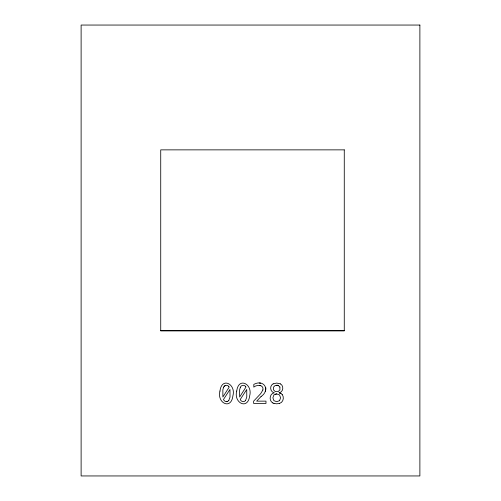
<?xml version="1.0" encoding="UTF-8"?>
<svg xmlns="http://www.w3.org/2000/svg" width="501" height="501" viewBox="0 0 501 501"><rect width="100%" height="100%" fill="white"/><g stroke="black" fill="none" stroke-linecap="round" stroke-linejoin="round"><path stroke-width="0.75" d="M262.906 389.966C264.102 384.511 256.725 384.474 253.807 387.123L253.807 384.386C264.077 378.881 270.565 390.041 261.065 396.541M223.565 387.292L222.857 389.853L222.876 397.005L229.214 387.048L228.65 386.271M240.33 387.292L239.622 389.853L239.641 397.005L245.978 387.048L245.415 386.271M262.906 389.96L260.714 393.636L253.644 401.144L253.644 403.424L265.981 403.424L265.981 401.138L256.65 401.138L261.065 396.529M223.565 387.298C224.273 385.213 227.216 384.574 228.65 386.277M240.33 387.298C241.037 385.213 243.981 384.574 245.415 386.277M228.769 400.531L230.009 397.08L229.972 389.471L223.502 399.46C224.191 401.677 227.335 402.478 228.769 400.524M245.534 400.531L246.774 397.08L246.736 389.471L240.267 399.46C240.956 401.683 244.1 402.472 245.534 400.524M279.571 400.681L280.566 397.788L279.552 394.938L276.721 393.918L273.884 394.938L272.888 397.794L273.897 400.668L276.721 401.696L279.571 400.675M224.097 386.415L225.525 385.401M273.145 383.847C269.331 385.676 270.033 392.095 274.329 392.803C269.488 393.473 268.661 400.831 272.832 402.954M279.483 403.43C283.222 402.46 284.418 397.525 282.245 394.575M273.145 383.854L276.721 383.058L280.31 383.854M282.245 394.581L280.929 393.46L279.126 392.803C283.416 392.083 284.13 385.67 280.31 383.847M279.483 403.418L276.721 403.812L273.959 403.424M275.093 394.181L276.721 393.93M279.902 387.066L278.193 385.363L275.268 385.375L273.552 387.073L273.552 389.922L275.268 391.588L278.18 391.582L279.902 389.91L279.902 387.06M226.427 401.658L227.329 401.533M160.727 330.616L344.268 330.616M259.236 383.071L260.652 383.165M276.721 385.156L278.193 385.369M259.286 385.344L260.846 385.582M279.126 392.797L280.929 393.46M272.832 402.948L273.959 403.43M265.73 387.511A6.144 6.05 0 0 1 265.236 391.287M219.964 391.062C216.67 402.81 231.136 410.407 232.902 395.865C236.19 384.129 221.705 376.527 219.964 391.068M236.729 391.062C233.435 402.81 247.901 410.407 249.667 395.865C252.955 384.129 238.47 376.527 236.729 391.068M419.882 25.05L81.118 25.05L81.118 475.95L419.882 475.95L419.882 25.05M344.268 149.862L160.727 149.862L160.727 330.91L344.268 330.91L344.268 149.862"/></g></svg>
